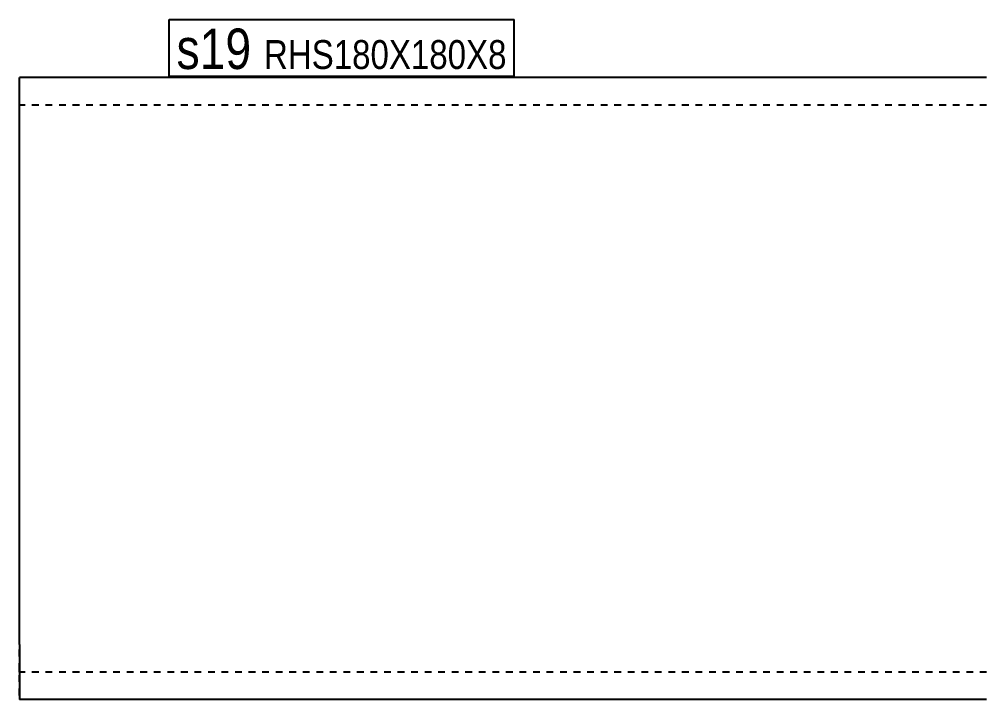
# Model space of a CAD drawing. Header units: millimetres. Extents: x 8 to 18357, y 8 to 303.
# Drawn here: x 12307.3 to 12587.3, y 100.3 to 297.1 of the extents above; entities that cross this region are included whole.
import ezdxf

# ---------------------------------------------------------------- set-up
doc = ezdxf.new("R2010")
doc.units = ezdxf.units.MM
doc.linetypes.add('DXK_LINE_DOT2', pattern=[3.9198, 1.9599, -1.9599])
doc.layers.add('STÅL', color=7, linetype='Continuous')
doc.layers.add('TEKST', color=7, linetype='Continuous')
doc.styles.add('Arial Narrow', font='ARIALN.TTF', dxfattribs={"height": 0.2})

msp = doc.modelspace()

# ---------------------------------------------------------------- linework, layer by layer
at = {"layer": 'STÅL', "color": 2, "linetype": 'Continuous'}
for p, q in [((12587.28, 280.29), (12307.28, 280.29)), ((12307.28, 116.29), (12307.28, 280.29)), ((12307.28, 116.29), (12307.28, 100.29)), ((12587.28, 100.29), (12307.28, 100.29))]:
    msp.add_line(p, q, dxfattribs=at)
at = {"layer": 'STÅL', "color": 7, "linetype": 'DXK_LINE_DOT2'}
for p, q in [((12587.28, 272.29), (12307.28, 272.29)), ((12307.28, 108.9), (12307.28, 116.29)), ((12307.28, 108.29), (12307.28, 108.9)), ((12587.28, 108.29), (12307.28, 108.29)), ((12307.28, 101.51), (12307.28, 108.29))]:
    msp.add_line(p, q, dxfattribs=at)
at = {"layer": 'TEKST', "color": 7, "linetype": 'Continuous'}
for p, q in [((12350.68, 297.09), (12450.54, 297.09)), ((12350.68, 280.64), (12350.68, 297.09)), ((12450.54, 280.64), (12450.54, 297.09)), ((12350.68, 280.64), (12450.54, 280.64))]:
    msp.add_line(p, q, dxfattribs=at)

# ---------------------------------------------------------------- wipeouts: each hides what was drawn before it
at = {"color": 0}
for points in [[(12374.42, 282.74), (12374.42, 294.99), (12352.78, 294.99), (12352.78, 282.74)], [(12448.44, 282.74), (12448.44, 291.49), (12378.1, 291.49), (12378.1, 282.74)]]:
    msp.add_wipeout(points, dxfattribs=at).dxf.layer = 'TEKST'

# ---------------------------------------------------------------- next in the draw order: wipeouts: each hides what was drawn before it
for points in [[(12374.42, 282.74), (12374.42, 294.99), (12352.78, 294.99), (12352.78, 282.74)], [(12448.44, 282.74), (12448.44, 291.49), (12378.1, 291.49), (12378.1, 282.74)]]:
    msp.add_wipeout(points, dxfattribs=at).dxf.layer = 'TEKST'

# ---------------------------------------------------------------- next in the draw order: texts
at = {"layer": 'TEKST', "color": 3, "style": 'Arial Narrow'}
for s, height, p in [('s19', 11.692, (12352.78, 282.74)), ('RHS180X180X8', 8.3512, (12378.1, 282.74))]:
    msp.add_text(s, height=height, dxfattribs=at).set_placement(p)

doc.saveas('drawing.dxf')
